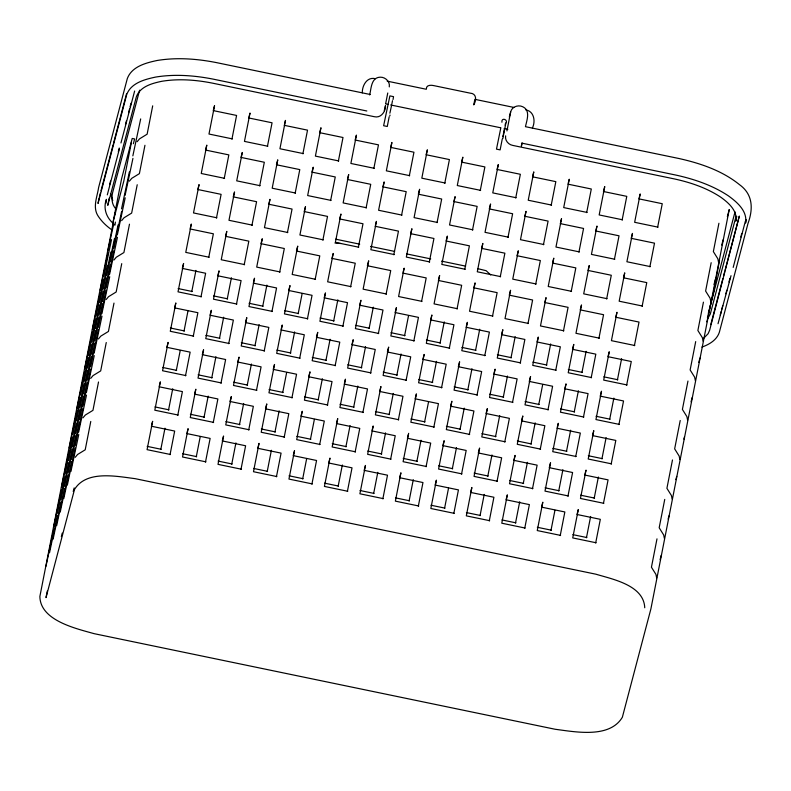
<?xml version="1.0" encoding="UTF-8"?>
<svg xmlns="http://www.w3.org/2000/svg" width="791" height="791" viewBox="0 0 791 791"><rect width="100%" height="100%" fill="white"/><g stroke="black" fill="none" stroke-linecap="round" stroke-linejoin="round"><path stroke-width="1.19" d="M389.281 86.901C390.289 81.602 385.207 76.895 380.066 77.182C371.117 77.538 371.226 88.582 369.694 94.96M131.395 142.39L123.772 181.228L113.4 220.61M719.533 260.239L713.69 291.563L707.441 317.853M106.043 203.099L106.419 199.322C102.929 208.231 106.429 217.98 113.736 223.784M644.744 607.765C643.854 585.36 613.065 579.319 595.831 574.187L135.103 478.654C116.247 476.291 86.268 470.032 74.492 489.51L46.007 597.64L47.312 590.986M505.637 135.844C504.737 140.284 508.316 144.595 512.608 145.376L674.278 178.904C690.602 182.454 706.768 187.912 720.769 197.206C728.363 202.674 737.726 210.673 735.818 221.134L736.747 216.358M115.387 222.093L115.021 225.059L112.599 224.555L121.577 178.806L132.206 138.445L134.628 138.949L133.382 143.705M393.048 99.537L393.532 96.66L389.884 95.879L383.625 125.729L387.274 126.481L389.172 116.801M99.112 197.908L98.025 203.465L126.669 94.683C130.94 82.976 144.684 79.387 155.639 77.073C174.771 73.919 194.378 75.432 213.313 79.159L366.816 110.987M109.168 198.175L107.764 205.344L136.339 96.828C140.056 86.496 152.149 83.322 161.789 81.295C178.637 78.507 195.921 79.861 212.591 83.164L374.272 116.692C380.857 118.383 385.563 111.758 385.583 105.767M112.806 224.743L39.876 596.454C40.193 620.52 75.728 628.459 94.07 633.65L555.203 729.272C575.69 731.932 609.693 738.596 622.359 717.239L650.884 608.951L729.253 209.496L727.364 216.635M113.044 223.537L113.508 221.124M114.695 215.103L115.17 212.69M53.798 529.288L45.967 566.257M61.54 489.837L53.709 526.806M69.282 450.386L61.451 487.355M77.024 410.934L69.193 447.904M84.756 371.473L76.925 408.453M92.498 332.022L84.667 368.992M100.239 292.571L92.409 329.54M107.981 253.12L100.15 290.089M113.637 224.308L107.892 250.638M57.367 515.752L49.536 552.721M65.109 476.301L57.268 513.27M72.841 436.84L65.01 473.819M80.583 397.389L72.752 434.368M88.325 357.937L80.494 394.907M96.067 318.486L88.236 355.456M103.809 279.035L95.978 316.005M111.541 239.584L103.71 276.553M60.927 502.216L53.096 539.185M68.669 462.755L60.838 499.734M76.411 423.304L68.58 460.273M84.153 383.853L76.322 420.822M91.894 344.401L84.054 381.371M99.626 304.95L91.796 341.92M107.368 265.499L99.537 302.469M64.496 488.67L56.665 525.649M72.238 449.219L64.407 486.188M79.98 409.768L72.139 446.737M87.712 370.317L79.881 407.286M95.454 330.865L87.623 367.835M103.196 291.414L95.365 328.384M110.938 251.963L103.107 288.933M68.056 475.134L60.225 512.103M75.798 435.683L67.967 472.652M83.539 396.232L75.709 433.201M91.281 356.781L83.451 393.75M99.023 317.329L91.192 354.299M106.765 277.878L98.924 314.848M114.497 238.427L106.666 275.397M71.625 461.598L63.794 498.567M79.367 422.147L71.536 459.116M87.109 382.696L79.278 419.665M94.851 343.245L87.01 380.214M102.583 303.793L94.752 340.763M110.325 264.342L102.494 301.312M118.067 224.891L110.236 261.861M75.194 448.062L67.364 485.031M82.926 408.611L75.096 445.58M90.668 369.16L82.837 406.129M98.41 329.709L90.579 366.678M106.152 290.257L98.321 327.227M113.894 250.806L106.063 287.776M121.636 211.355L113.795 248.325M129.368 171.904L121.537 208.873M78.754 434.526L70.923 471.495M86.496 395.075L78.665 432.044M94.238 355.624L86.407 392.593M101.98 316.173L94.149 353.142M109.712 276.721L101.881 313.691M117.454 237.27L109.623 274.24M125.196 197.819L117.365 234.789M132.937 158.368L125.107 195.337M140.679 118.917L132.848 155.886M90.777 421.445L85.21 449.802L77.587 454.479L75.204 457.317M98.519 381.994L92.952 410.351L85.329 415.028L82.946 417.866M106.251 342.543L100.694 370.9L93.071 375.577L90.688 378.414M113.993 303.091L108.436 331.449L100.803 336.126L98.43 338.963M121.735 263.64L116.168 291.998L108.545 296.674L106.162 299.512M129.477 224.189L123.91 252.547L116.287 257.223L113.904 260.061M137.219 184.738L131.652 213.095L124.029 217.772L121.646 220.61M144.951 145.287L139.394 173.644L131.771 178.321L129.388 181.159M152.693 105.836L147.136 134.183L139.503 138.87L137.13 141.708M160.8 449.476L164.973 428.208M168.542 410.025L172.715 388.757M176.284 370.574L180.229 350.482M184.026 331.122L187.961 311.031M191.768 291.671L195.941 270.403M170.035 454.687L174.673 431.055L151.328 426.22M177.777 415.235L182.405 391.604L159.07 386.769M185.509 375.784L190.147 352.153L166.812 347.308L168.107 342.394L162.55 370.742L185.885 375.587M193.251 336.333L197.888 312.702L174.554 307.857L175.849 302.943L170.283 331.291L193.627 336.135M200.993 296.882L205.63 273.251L182.296 268.406L183.591 263.492L178.024 291.839L201.359 296.684M208.735 257.431L213.372 233.8L190.038 228.955M216.477 217.98L221.114 194.349L197.77 189.504L199.065 184.58L193.508 212.937L216.843 217.782M224.219 178.519L228.846 154.898L205.512 150.053L206.807 145.129L201.25 173.486L224.585 178.331M231.951 139.068L236.588 115.446L213.254 110.602L214.549 105.678L208.982 134.035L232.327 138.88M196.277 456.832L200.212 436.741M204.019 417.381L208.191 396.113M211.761 377.93L215.933 356.662M219.493 338.479L223.665 317.211M227.235 299.028L231.407 277.76M205.502 462.043L210.139 438.412L186.805 433.567M213.244 422.592L217.881 398.961L194.546 394.116L195.842 389.202L190.275 417.549L213.61 422.394M220.986 383.141L225.623 359.51L202.288 354.665L203.584 349.751L198.017 378.098L221.351 382.943M228.728 343.69L233.365 320.058L210.02 315.214L211.326 310.29L205.759 338.647L229.093 343.492M236.469 304.238L241.097 280.607L217.762 275.762M244.201 264.787L248.839 241.156L225.504 236.311M251.943 225.326L256.581 201.705L233.246 196.86L234.541 191.936L228.975 220.294L252.319 225.138M259.685 185.875L264.323 162.254L240.988 157.409L242.283 152.485L236.717 180.842L260.051 185.687M267.427 146.424L272.064 122.793L248.73 117.958L250.025 113.034L244.459 141.391L267.793 146.226M231.743 464.188L235.916 442.92M239.485 424.737L243.658 403.469M247.227 385.286L251.4 364.018M254.969 345.835L259.141 324.567M262.711 306.384L266.883 285.116M240.978 469.399L245.615 445.768L222.281 440.923L223.576 436.009L218.009 464.357L241.344 469.201M248.72 429.948L253.357 406.317L230.013 401.472L231.308 396.558L225.751 424.905L249.086 429.75M256.452 390.497L261.089 366.866L237.755 362.021L239.05 357.097L233.493 385.454L256.828 390.299M264.194 351.046L268.831 327.415L245.497 322.57L246.792 317.646L241.225 346.003L264.57 350.848M271.936 311.585L276.573 287.964L253.239 283.119M279.678 272.134L284.315 248.512L260.981 243.668L262.276 238.744L256.709 267.101L280.044 271.946M287.42 232.683L292.057 209.061L268.713 204.216L270.018 199.292L264.451 227.65L287.786 232.495M295.162 193.231L299.789 169.6L276.455 164.765L277.75 159.841L272.193 188.199L295.527 193.034M302.894 153.78L307.531 130.149L284.196 125.314M267.22 471.545L271.392 450.277M274.961 432.094L279.134 410.826M282.703 392.643L286.639 372.551M290.435 353.181L294.608 331.923M298.177 313.73L302.122 293.649M276.445 476.755L281.082 453.124L257.747 448.279L259.043 443.356L253.486 471.713L276.82 476.558M284.187 437.304L288.824 413.673L265.489 408.828L266.785 403.904L261.218 432.262L284.562 437.107M291.928 397.853L296.566 374.222L273.231 369.377L274.526 364.453L268.96 392.811L292.294 397.655M299.67 358.392L304.308 334.771L280.963 329.926M307.412 318.941L312.05 295.32L288.705 290.475L290 285.551L284.444 313.908L307.778 318.753M315.144 279.49L319.782 255.859L296.447 251.024L297.742 246.1L292.186 274.457L315.52 279.292M322.886 240.039L327.523 216.408L304.189 211.573L305.484 206.649L299.918 235.006L323.262 239.841M330.628 200.588L335.265 176.957L311.931 172.122L313.226 167.198L307.659 195.555L330.994 200.39M338.37 161.137L343.007 137.505L319.673 132.67M362.298 92.854C362.1 85.665 366.925 76.569 375.339 78.695M302.686 478.901L306.631 458.81M310.428 439.45L314.373 419.359M318.17 399.989L322.342 378.731M325.912 360.538L330.084 339.28M333.654 321.087L337.826 299.819M384.288 110.681L385.217 105.974M385.672 103.611L387.758 93.002M311.921 484.112L316.558 460.481L293.224 455.636L294.519 450.712L288.952 479.069L312.287 483.914M319.663 444.651L324.3 421.03L300.956 416.185L302.251 411.261L296.694 439.618L320.029 444.463M327.405 405.2L332.032 381.578L308.698 376.734M335.137 365.749L339.774 342.127L316.44 337.282L317.735 332.358L312.168 360.716L335.513 365.561M342.879 326.297L347.516 302.666L324.181 297.831L325.477 292.907L319.91 321.265L343.254 326.1M350.621 286.846L355.258 263.215L331.923 258.38L333.219 253.456L327.652 281.814L350.986 286.649M358.363 247.395L363 223.764L339.655 218.929L340.961 214.005L335.394 242.362L358.728 247.197M366.104 207.944L370.732 184.313L347.397 179.478M373.836 168.493L378.474 144.862L355.139 140.027L356.434 135.103L350.878 163.46L374.212 168.295M391.624 105.163L389.884 113.172M391.842 104.056L392.494 100.724M338.162 486.247L342.335 464.989M345.904 446.796L350.077 425.538M353.646 407.345L357.819 386.077M361.378 367.894L365.551 346.626M369.12 328.443L373.293 307.175M347.387 491.458L352.025 467.837L328.69 462.992L329.985 458.068L324.429 486.425L347.763 491.27M355.129 452.007L359.767 428.386L336.432 423.541M362.871 412.556L367.508 388.925L344.174 384.09M370.613 373.105L375.25 349.474L351.916 344.639L353.211 339.715L347.645 368.072L370.979 372.907M378.355 333.654L382.992 310.023L359.648 305.188L360.943 300.264L355.386 328.621L378.721 333.456M386.097 294.203L390.724 270.571L367.39 265.736L368.685 260.812L363.128 289.17L386.463 294.005M393.829 254.751L398.466 231.12L375.132 226.285M401.571 215.3L406.208 191.669L382.874 186.834L384.169 181.91L378.602 210.268L401.937 215.103M409.313 175.849L413.95 152.218L390.616 147.383L391.911 142.459L386.344 170.816L409.679 175.651M373.639 493.604L377.811 472.346M381.371 454.153L385.543 432.885M389.113 414.702L393.285 393.434M396.855 375.25L401.027 353.982M404.596 335.799L408.532 315.718M382.864 498.814L387.501 475.193L364.167 470.348L365.462 465.424L359.895 493.782L383.23 498.627M390.606 459.363L395.243 435.732L371.899 430.897M398.348 419.912L402.975 396.281L379.64 391.446L380.936 386.522L375.379 414.88L398.713 419.714M406.08 380.461L410.717 356.83L387.382 351.995L388.678 347.071L383.121 375.428L406.455 380.263M413.822 341.01L418.459 317.379L395.124 312.544L396.42 307.62L390.853 335.977L414.197 340.812M421.563 301.559L426.201 277.928L402.866 273.093M429.305 262.108L433.943 238.477L410.608 233.642L411.903 228.718L406.337 257.075L429.671 261.91M437.047 222.657L441.685 199.025L418.34 194.191L419.635 189.267L414.079 217.624L437.413 222.459M444.779 183.205L449.417 159.574L426.082 154.739L427.377 149.815L421.821 178.173L445.155 183.008M408.67 433.33L403.103 461.687L426.448 466.522M409.105 500.96L413.278 479.692M416.847 461.509L421.02 440.241M424.589 422.058L428.524 401.976M432.321 382.607L436.494 361.339M440.063 343.156L444.235 321.888M418.33 506.171L422.967 482.54L399.633 477.705M426.072 466.72L430.709 443.089L407.375 438.254M433.814 427.269L438.451 403.637L415.117 398.802L416.412 393.878L410.845 422.236L434.18 427.071M441.556 387.817L446.193 364.186L422.859 359.351L424.154 354.427L418.587 382.785L441.922 387.62M449.298 348.366L453.935 324.735L430.591 319.9L431.896 314.976L426.329 343.334L449.664 348.169M457.04 308.915L461.667 285.284L438.333 280.449M464.772 269.464L469.409 245.833L446.075 240.998L447.37 236.074L441.813 264.431L465.148 269.266M472.514 230.013L477.151 206.382L453.816 201.547L455.112 196.623L449.545 224.98L472.889 229.815M480.256 190.562L484.893 166.931L461.558 162.096L462.854 157.172L457.287 185.529L480.621 190.364M500.832 127.806L496.481 149.133L500.13 149.885L502.265 138.989M503.383 134.114L504.48 128.567M505.133 125.235L505.568 123.01M503.155 136.952L505.775 123.643C508.88 119.748 501.118 116.821 501.919 122.259M506.932 130.93L510.64 112.065C511.688 106.775 518.234 104.461 522.802 106.775C530.771 110.433 526.776 120.43 525.451 126.679L679.024 158.526C700.51 163.332 722.163 170.658 739.496 184.659C753.002 194.359 753.319 208.824 747.989 223.487L719.326 332.329C716.814 340.051 709.171 344.55 701.914 347.091M444.582 508.316L448.517 488.235M452.314 468.865L456.486 447.597M460.055 429.414L464.228 408.146M467.797 389.963L471.97 368.695M475.539 350.512L479.712 329.244M522.011 142.825L521.358 146.157L522.139 143.201L675.643 175.029C694.162 179.073 712.493 185.302 728.382 195.842C737.014 202.071 747.663 211.128 745.557 223.022L746.21 219.69M453.807 513.527L458.444 489.896L435.109 485.061L436.405 480.137L430.838 508.494L454.172 513.329M461.549 474.076L466.186 450.445L442.841 445.61L444.147 440.686L438.58 469.043L461.914 473.878M469.29 434.625L473.928 410.994L450.583 406.159L451.879 401.235L446.322 429.592L469.656 434.427M477.022 395.174L481.66 371.543L458.325 366.708L459.62 361.784L454.064 390.141L477.398 394.976M484.764 355.723L489.402 332.091L466.067 327.256M492.506 316.271L497.144 292.64L473.809 287.805L475.104 282.881L469.538 311.239L492.872 316.074M500.248 276.82L504.885 253.189L481.551 248.354L482.846 243.43L477.28 271.788L500.614 276.623M507.99 237.369L512.627 213.738L489.283 208.903L490.588 203.979L485.021 232.336L508.356 237.171M515.732 197.918L520.359 174.287L497.025 169.452L498.32 164.528L492.763 192.885L516.098 197.72M532.363 128.043C535.725 121.498 534.172 111.264 525.817 109.89M480.048 515.673L484.221 494.405M487.79 476.222L491.962 454.954M495.532 436.77L499.704 415.502M503.274 397.319L507.446 376.051M511.006 357.868L515.178 336.6M489.283 520.883L493.91 497.252L470.576 492.417L471.871 487.493L466.314 515.851L489.649 520.686M497.015 481.432L501.652 457.801L478.318 452.966L479.613 448.042L474.046 476.4L497.391 481.235M504.757 441.981L509.394 418.35L486.06 413.515L487.355 408.591L481.788 436.948L505.133 441.783M512.499 402.53L517.136 378.899L493.802 374.064M520.241 363.079L524.878 339.448L501.534 334.613M527.983 323.628L532.61 299.997L509.275 295.162L510.571 290.238L505.014 318.595L528.348 323.43M535.715 284.177L540.352 260.546L517.017 255.711L518.313 250.787L512.756 279.144L536.09 283.979M543.457 244.726L548.094 221.094L524.759 216.25L526.055 211.335L520.488 239.683L543.832 244.528M551.198 205.274L555.836 181.643L532.501 176.798M515.524 523.029L519.697 501.761M523.256 483.578L527.429 462.31M530.998 444.127L535.171 422.859M538.74 404.676L542.685 384.594M546.482 365.224L550.655 343.956M524.749 528.24L529.387 504.609L506.052 499.774L507.347 494.85L501.781 523.207L525.115 528.042M532.491 488.789L537.129 465.157L513.794 460.322L515.089 455.398L509.523 483.756L532.857 488.591M540.233 449.337L544.87 425.706L521.526 420.871M547.975 409.886L552.602 386.255L529.268 381.42L530.563 376.496L525.006 404.854L548.341 409.689M555.707 370.435L560.344 346.804L537.01 341.969L538.305 337.045L532.738 365.402L556.083 370.237M563.449 330.984L568.086 307.353L544.752 302.518L546.047 297.594L540.48 325.951L563.815 330.786M571.191 291.533L575.828 267.902L552.494 263.057L553.789 258.143L548.222 286.49L571.557 291.335M578.933 252.082L583.57 228.451L560.226 223.606M586.675 212.631L591.302 189L567.968 184.155M550.991 530.385L554.936 510.304M558.733 490.934L562.905 469.666M566.475 451.483L570.647 430.215M574.217 412.032L578.389 390.764M581.949 372.581L586.121 351.313M560.226 535.596L564.853 511.965L541.519 507.13L542.814 502.206L537.257 530.563L560.592 535.398M567.958 496.145L572.595 472.514L549.261 467.679L550.556 462.755L544.999 491.112L568.333 495.947M575.7 456.694L580.337 433.063L557.002 428.228M583.442 417.243L588.079 393.611L564.744 388.776L566.04 383.853L560.473 412.21L583.807 417.045M591.184 377.791L595.821 354.16L572.486 349.315L573.782 344.401L568.215 372.749L591.549 377.594M598.925 338.34L603.563 314.709L580.218 309.864L581.514 304.95L575.957 333.298L599.291 338.143M606.657 298.889L611.295 275.258L587.96 270.413M614.399 259.438L619.037 235.807L595.702 230.962M622.141 219.987L626.779 196.356L603.444 191.511L604.739 186.587L599.173 214.944L622.507 219.789M586.467 537.742L590.64 516.474M594.199 498.29L598.372 477.022M601.941 458.839L606.114 437.571M609.683 419.388L613.856 398.12M617.425 379.937L621.597 358.669M595.692 542.952L600.329 519.321L576.995 514.486L578.29 509.562L572.724 537.92L596.058 542.755M603.434 503.501L608.071 479.87L584.737 475.035M611.176 464.05L615.813 440.419L592.469 435.584L593.774 430.66L588.207 459.017L611.542 463.852M618.918 424.599L623.545 400.968L600.211 396.123L601.506 391.209L595.949 419.556L619.284 424.401M626.65 385.148L631.287 361.517L607.953 356.672L609.248 351.758L603.691 380.105L627.026 384.95M634.392 345.697L639.029 322.066L615.695 317.221L616.99 312.297L611.423 340.654L634.768 345.499M642.134 306.246L646.771 282.614L623.437 277.77M649.876 266.794L654.513 243.163L631.169 238.318L632.474 233.394L626.907 261.752L650.242 266.597M657.618 227.333L662.255 203.712L638.91 198.867L640.206 193.943L634.649 222.301L657.983 227.146M656.995 538.859L651.438 567.216L655.937 574.404L656.649 577.885M664.737 499.408L659.18 527.765L663.669 534.953L664.391 538.434M672.479 459.957L666.912 488.314L671.411 495.502L672.132 498.983M680.22 420.505L674.654 448.863L679.153 456.051L679.874 459.531M687.962 381.054L682.396 409.412L686.895 416.6L687.606 420.08M695.694 341.603L690.138 369.961L694.636 377.149L695.348 380.629M703.436 302.152L697.88 330.509L702.378 337.698L703.09 341.178M711.178 262.701L705.612 291.058L710.11 298.247L710.832 301.727M718.92 223.25L713.353 251.597L717.852 258.795L718.574 262.276M502.858 138.474L503.017 137.703M389.834 115.862L390.003 115.071M99.419 196.732L100.358 193.182M100.981 190.819L113.123 144.704M113.429 143.527L126.511 93.862M109.613 184.619L110.552 181.08M118.324 151.575L119.253 148.026M125.472 124.424L126.402 120.885M128.577 112.619L129.516 109.079M130.129 106.726L131.069 103.176M107.289 194.893L119.411 148.856M120.964 142.953L134.638 91.024M139.611 90.174L113.242 190.285C111.353 196.465 111.116 203.663 115.723 208.755M61.332 536.634L62.271 533.075M73.227 491.488L74.166 487.918M190.295 227.976L191.333 224.031L185.766 252.388L209.101 257.233M159.327 385.781L160.365 381.845L154.809 410.203L178.143 415.038M151.595 425.232L152.633 421.296L147.067 449.654L170.401 454.489M225.761 235.332L226.799 231.387L221.243 259.745L244.577 264.59M218.019 274.784L219.058 270.838L213.501 299.196L236.835 304.041M187.062 432.588L188.1 428.653L182.533 457L205.878 461.845M284.453 124.325L285.492 120.39L279.935 148.748L303.269 153.583M253.496 282.14L254.534 278.195L248.967 306.552L272.302 311.397M319.93 131.682L320.968 127.746L315.401 156.104L338.736 160.939M281.23 328.947L282.268 325.002L276.702 353.359L300.036 358.204M347.664 178.489L348.693 174.554L343.136 202.911L366.47 207.746M308.955 375.755L309.993 371.81L304.436 400.167L327.771 405.012M375.389 225.297L376.427 221.361L370.86 249.719L394.205 254.554M344.431 383.101L345.469 379.166L339.903 407.523L363.237 412.358M336.689 422.562L337.727 418.617L332.161 446.974L355.505 451.819M403.123 272.104L404.161 268.169L398.595 296.526L421.929 301.361M372.166 429.909L373.204 425.973L367.637 454.331L390.972 459.166M438.59 279.46L439.628 275.525L434.071 303.882L457.406 308.717M407.632 437.265L408.413 434.318M399.89 476.716L400.928 472.781L395.371 501.138L418.706 505.973M502.74 136.576L503.175 134.935M509.335 116.989L510.64 112.065M466.324 326.268L467.362 322.332L461.796 350.69L485.14 355.525M532.758 175.82L533.796 171.884L528.23 200.232L551.564 205.077M501.801 333.624L502.839 329.689L497.272 358.046L520.607 362.881M494.059 373.075L495.097 369.14L489.53 397.497L512.865 402.332M568.225 183.176L569.263 179.231L563.706 207.588L587.041 212.433M560.493 222.627L561.531 218.692L555.964 247.039L579.299 251.884M521.793 419.883L522.821 415.947L517.265 444.305L540.599 449.14M595.959 229.983L596.997 226.038L591.431 254.395L614.775 259.24M588.217 269.434L589.255 265.499L583.699 293.847L607.033 298.691M557.26 427.239L558.298 423.304L552.731 451.661L576.075 456.496M623.694 276.791L624.732 272.846L619.165 301.203L642.5 306.048M584.994 474.046L586.032 470.111L580.465 498.468L603.8 503.303M721.738 245.081L723.162 239.703M713.996 284.533L715.42 279.154M708.341 313.177L735.027 211.869M706.828 321.828L707.391 319.683M736.065 216.22L710.278 314.116L707.411 319.168M698.809 362.357L699.936 358.056M710.743 324.636L722.865 278.61M723.488 276.247L724.724 271.531M725.04 270.344L739.338 216.052L709.656 330.193L708.103 333.713L703.713 338.251M691.067 401.808L692.194 397.507M683.889 439.114L684.462 436.958M675.87 479.643L676.72 476.409M720.265 315.075L721.204 311.535M721.827 309.162L722.756 305.623M725.871 293.797L726.81 290.248M728.986 281.972L729.915 278.422M740.821 237.043L741.75 233.493M731.013 275.693L718.03 323.707M733.188 267.417L745.34 221.312M668.128 519.094L668.978 515.861M660.099 559.623L661.236 555.312M334.979 243.025L340.634 243.509M387.195 81.147L426.309 89.264C425.944 84.944 430.788 84.904 433.676 85.596L470.081 93.14C476.657 93.447 476.657 100.042 473.76 104.877L474.847 99.33L513.962 107.438M370.119 94.475L216.546 62.627C197.048 58.781 176.848 57.239 157.152 60.482C145.87 62.865 131.711 66.563 127.302 78.616L98.628 187.457C97.214 196.969 92.161 207.746 98.48 216.615C101.95 221.757 106.478 226.078 111.531 229.637M385.82 103.957L388.233 104.461M390.655 104.956L500.594 127.756M504.223 128.508L507.842 129.259M335.621 239.169L359.697 244.162M370.524 246.406L394.6 251.4M406.643 253.901L430.719 258.894M441.546 261.139L465.622 266.132M477.665 268.624L486.139 270.7L490.707 274.942M178.133 288.567L192.134 291.474M213.6 295.923L227.61 298.83M249.076 303.279L263.077 306.186M284.542 310.636L298.553 313.543M320.019 317.992L334.02 320.889M355.485 325.348L369.496 328.245M390.962 332.704L404.962 335.602M426.438 340.061L440.439 342.958M461.904 347.417L475.905 350.314M497.381 354.764L511.382 357.67M532.847 362.12L546.848 365.027M568.324 369.476L582.324 372.383M603.79 376.832L617.791 379.739M170.391 328.018L184.392 330.925M205.868 335.374L219.868 338.281M241.334 342.73L255.335 345.637M276.81 350.087L290.811 352.994M312.277 357.443L326.278 360.35M347.753 364.799L361.754 367.696M383.22 372.156L397.22 375.053M418.696 379.512L432.697 382.409M454.163 386.868L468.163 389.765M489.639 394.215L503.64 397.122M525.105 401.571L539.106 404.478M560.582 408.927L574.582 411.834M596.048 416.284L610.049 419.19M162.649 367.469L176.65 370.376M198.126 374.825L212.126 377.732M233.592 382.182L247.593 385.088M269.069 389.538L283.069 392.445M304.535 396.894L318.536 399.801M340.011 404.25L354.012 407.157M375.478 411.607L389.479 414.504M410.954 418.963L424.955 421.86M446.421 426.319L460.431 429.216M481.897 433.676L495.898 436.573M517.363 441.022L531.374 443.929M552.84 448.378L566.84 451.285M588.316 455.735L602.317 458.642M154.907 406.92L168.918 409.827M190.384 414.276L204.385 417.183M225.85 421.633L239.861 424.54M261.327 428.989L275.327 431.896M296.803 436.345L310.804 439.252M332.269 443.702L346.27 446.608M367.746 451.058L381.746 453.955M403.212 458.414L417.213 461.311M438.689 465.77L452.689 468.668M474.155 473.127L488.156 476.024M509.631 480.483L523.632 483.38M545.098 487.829L559.099 490.736M580.574 495.186L594.575 498.093M147.175 446.371L161.176 449.278M182.642 453.727L196.643 456.634M218.118 461.084L232.119 463.991M253.585 468.44L267.585 471.347M289.061 475.796L303.062 478.703M324.528 483.153L338.528 486.06M360.004 490.509L374.005 493.416M395.47 497.865L409.471 500.762M430.947 505.222L444.947 508.119M466.413 512.578L480.414 515.475M501.89 519.934L515.89 522.831M537.356 527.281L551.357 530.188M572.832 534.637L586.833 537.544M112.757 200.509L110.453 193.479"/></g></svg>
